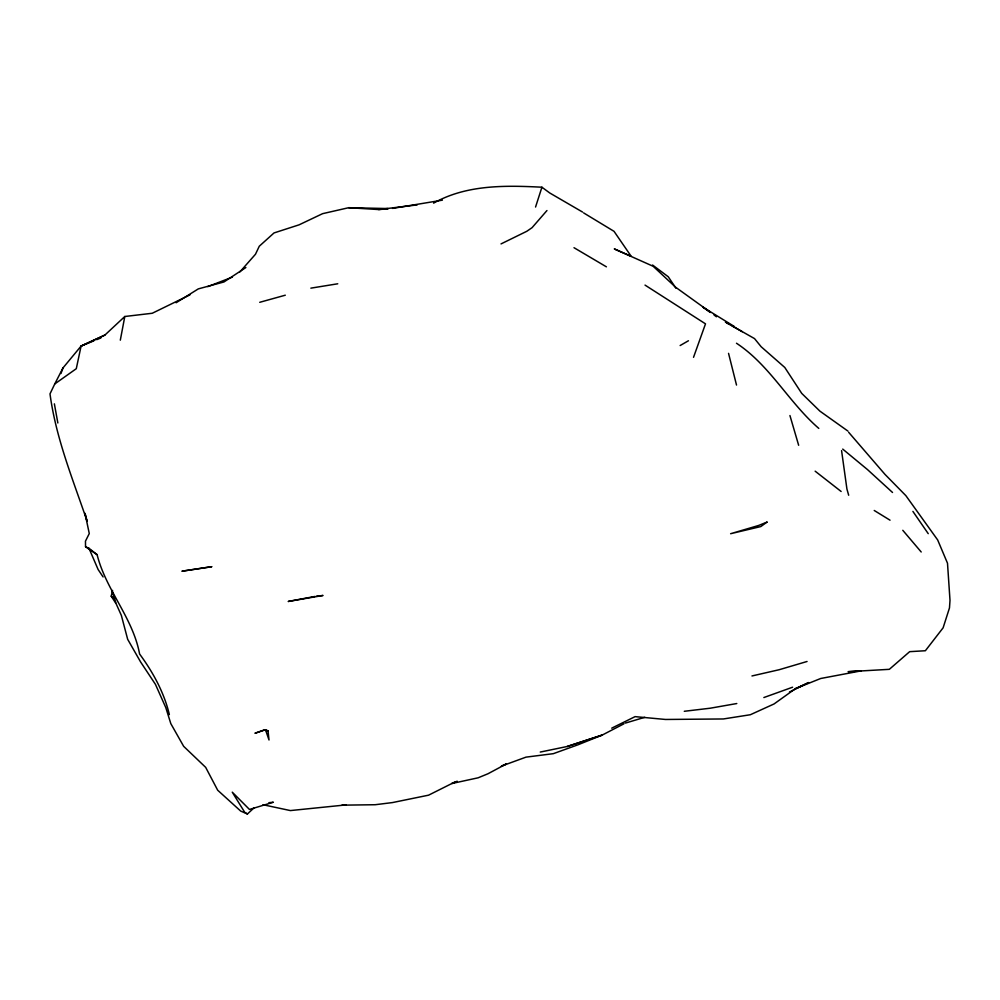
<?xml version="1.0" encoding="UTF-8"?>
<svg xmlns="http://www.w3.org/2000/svg" width="1000" height="1000" viewBox="0 0 1000 1000"><rect width="100%" height="100%" fill="white"/><g stroke="black" fill="none" stroke-linecap="round" stroke-linejoin="round"><path stroke-width="1.5" d="M120.312 340.175L124.8 316.5L152.25 313.263L189.963 294.875M124.8 316.5L104.9 335.062L81.088 346.075L76.287 368.7L54.763 383.95L50 393.875C55.912 438.2 72.888 479.375 87.175 521.4L85 513.275L89.275 533.55L85.463 541.175L85.538 546.763L97.112 554.688C105.938 590.15 132.863 617.625 139.6 654.013C153.012 672.25 164.1 692.463 169.363 714.613M254.075 807.825L247.413 813.988L240.688 811.075L217.688 790.225L205.675 767.362L183.663 746.338L170.812 723.625L165.763 707.513L155.425 684.338L140.625 661.988L127.662 639.3L121.35 615.388L116.163 603.812L111.225 596.2L112.575 590.413M535.55 207.037L541.925 187.213C505.438 185.325 466.362 184.575 433.612 203.15M693.525 357.325L705.5 323.85L645.025 285.1M60.95 373.525L63.012 367.9L81.088 346.075L93.912 340.8M54.763 383.95L63.012 367.9M546.95 210.55L532.075 227.662L526.8 231.287L501.025 243.912M239.788 272.025L255.487 254.237L259.275 246.238L274.025 232.938L299.075 224.838L322.612 213.663L348.713 207.7L387.975 208.55M789.463 692.025L808.713 682.55L795.537 688.587L774.062 703.95L750.337 714.737L723.375 718.962L665.525 719.463L635.087 716.637L611.725 728.15M245.875 267.538L223.95 281.962L198.312 288.888L176.112 302.75M680.138 345.538L688.438 340.763M623.987 723.775L602.25 735.062L578 744.788L553.337 753.675L526 757.138L501.388 766.125L506.438 763.888L487.975 773.763L478.1 777.812L451.875 783.512L428.575 795.175L392.463 802.575L375.188 804.725L341.975 805.163L346.225 804.887L290.387 810.575L262.975 804.725M454.675 782.163L451.875 783.512L457.2 781.213M104.9 335.062L81.088 346.075M795.537 688.587L820.725 678.487L861.05 670.888L848.1 671.7L889.338 669.325L909.663 651.663L925.375 650.738L943.112 627.825L949.475 607.938L950 600.375L947.5 563.225L937.675 539.963L905.875 495.662L885.013 474.412L848.675 432.312M96.713 339.663L100.913 337.95M207.787 286.625L232.4 277.113M763.85 697.55L792.6 687.212M265.475 729.725L254.95 733.263L264.1 730.025L268.025 730.863L269.012 739.987L265.475 729.725L268.025 730.863M567.163 746.5L602.25 735.062L567.163 746.5L540.262 752.062M625.388 723.088L644.75 717.312M807.062 661.488L779.125 669.737L751.963 675.962M259.738 302.3L285.287 295.2M314.887 596.45L288.188 601.475L323.038 595.462L316.238 596.287M392.537 208.4L442.388 200.162M736.787 703.538L710.225 708.213L684.287 711.287M310.863 288.15L337.75 283.788M348.713 207.7L378.675 209.55L417.188 204.9M268.913 802.688L273.363 802.237L249.475 809.463L232.262 792.175L244.713 812.3L247.413 813.988M378.675 209.55L387.912 208.85M85.538 546.763L88.963 548.275L97.112 554.688M726.862 322.912L729.5 324.412M732.138 325.9L754.525 338.6L761.15 346.737L784.788 367.463L801.725 393.387L819.925 411.15L847.938 431.087M725.413 322.113L742.25 331.7M582.55 212.05L549.763 192.987L541.925 187.213M574 247.7L606.4 266.825M583.65 212.913L614.038 231.337L631.2 256.325L614.288 248.912L653.15 266.275L675.612 287.225L710.4 312.25M734.45 326.562L703.062 307.25L710.35 312.475M874.225 510.475L890.037 520.188M652.562 265.025L668.263 276.762L675.962 288.25M714.025 314.975L716.438 316.775M892.525 492.475L867.513 469.6L842.712 449.087M815.15 471.175L841.125 491.475M736.488 343.237C770.062 365.438 788.737 402.362 818.8 428.4M111.225 596.2L113.45 598.062M902.788 530.3L921.2 551.987M912.9 511.413L928.238 533.663M103.1 576.95L98.125 569.525L88.963 548.275M112.413 591.962L115.825 602.737M789.938 415.538L798.65 445.275M848.675 495.238L846.925 489.038L841.575 450.613M728.55 353.363L736.513 385.05M54.363 403.837L57.85 422.975M767.013 522.1L760.825 526.562L730.625 533.713L758.562 525.487L767.013 522.1M211.675 566.712L182.162 571.163L211.675 566.712"/></g></svg>
